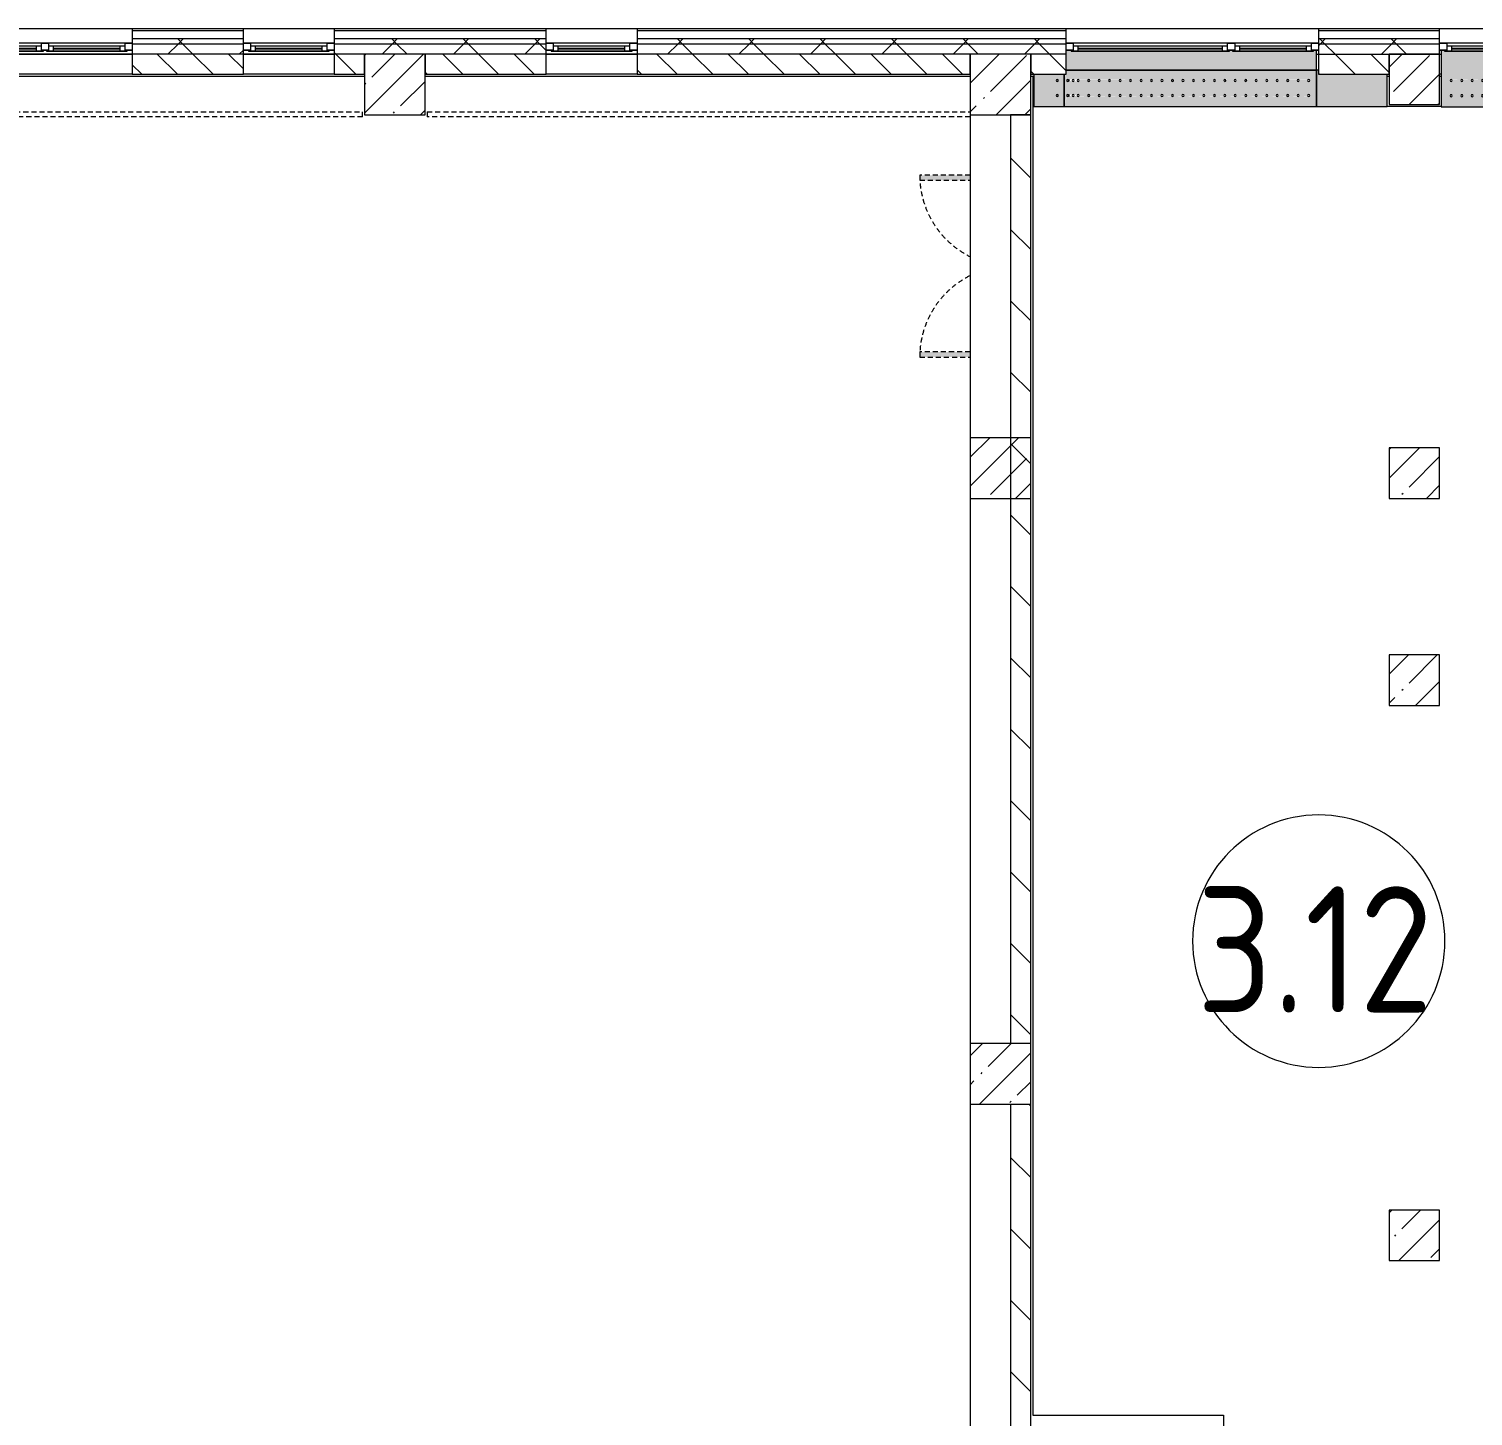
# Model space of a CAD drawing. Header units: millimetres. Extents: x 63482 to 319368, y -8553 to 29000.
# Drawn here: x 191624 to 205931, y 13610 to 27350 of the extents above; entities that cross this region are included whole.
import ezdxf

# ---------------------------------------------------------------- set-up
doc = ezdxf.new("R2010")
doc.units = ezdxf.units.MM
doc.linetypes.add('200_ШТРИХ__ш1_п0_6_', pattern=[80, 50, -30])
for name, color, linetype, lineweight in [('A-AREA-IDEN', 7, 'Continuous', 9), ('A-DETL-MBND', 7, '200_ШТРИХ__ш1_п0_6_', 9), ('A-GLAZ-2', 7, 'Continuous', 5), ('A-WALL', 7, 'Continuous', 9), ('A-WALL-4', 7, 'Continuous', 5), ('I-WALL-2', 7, 'Continuous', 5), ('S-COLS', 7, 'Continuous', 5), ('Знаки', 7, 'Continuous', 5)]:
    doc.layers.add(name, color=color, linetype=linetype, lineweight=lineweight)
doc.layers.add('A-FLOR-2', color=7, linetype='Continuous', lineweight=5, true_color=0xaaaaaa)
doc.layers.add('Знаки-2', color=7, linetype='Continuous', lineweight=5, true_color=0xd7cfbf)
doc.styles.add('GOST Common_3', font='GOST_Common.ttf', dxfattribs={"width": 0.9, "height": 1250})
pattern_1 = [(45, (134788.6, 0), (-285.1231, 285.1231), []), (45, (135073.7, 0), (-285.1231, 285.1231), [504.031, -100.806, 16.764, -84.042])]
pattern_2 = [(45, (134788.6, 0), (-353.5534, 353.5534), []), (135, (134788.6, 0), (-353.5534, -353.5534), [])]

# ---------------------------------------------------------------- blocks, each defined once
blk = doc.blocks.new('BSC_Колонна _Прямоугольная - 600х600-V56-Общий план 3 этажа с размещением фрагментов 3_1-3_8')
at = {"layer": 'S-COLS'}
h = blk.add_hatch(dxfattribs=at)
h.set_pattern_fill('FP_47', color=256, style=0, pattern_type=2)
h.set_pattern_definition([(45, (-66460, -17000), (-285.1231, 285.1231), []), (45, (-66174.88, -17000), (-285.1231, 285.1231), [504.031, -100.806, 16.764, -84.042])])
h.paths.add_polyline_path([(-300, -300), (300, -300), (300, 300), (-300, 300)])
for p, q in [((300, 300), (-300, 300)), ((-300, 300), (-300, -300)), ((300, -300), (300, 300)), ((-300, -300), (300, -300))]:
    blk.add_line(p, q, dxfattribs=at)
blk = doc.blocks.new('BSC_Колонна _Прямоугольная - 500х500-V76-Общий план 3 этажа с размещением фрагментов 3_1-3_8')
at = {"layer": 'S-COLS'}
h = blk.add_hatch(dxfattribs=at)
h.set_pattern_fill('FP_68', color=256, style=0, pattern_type=2)
h.set_pattern_definition([(45, (-70560, -22950), (-285.1231, 285.1231), []), (45, (-70274.88, -22950), (-285.1231, 285.1231), [504.031, -100.806, 16.764, -84.042])])
h.paths.add_polyline_path([(-250, -250), (250, -250), (250, 250), (-250, 250)])
for p, q in [((250, 250), (-250, 250)), ((-250, 250), (-250, -250)), ((250, -250), (250, 250)), ((-250, -250), (250, -250))]:
    blk.add_line(p, q, dxfattribs=at)
blk = doc.blocks.new('120_Окно_СКБ_2Ст - 120_Окно_СКБ_2Ст 3100х2500 _мал_створка слева_ 2-19089248-Общий план 3 этажа с размещением фрагментов 3_1-3_8')
at = {"layer": 'A-GLAZ-2'}
for p, q in [((-1550, -75), (-1550, -5)), ((-1550, -5), (-1480, -5)), ((1550, -5), (-1550, -5)), ((-1480, -75), (-1550, -75)), ((-1550, -75), (-1500, -75)), ((-1480, -75), (-1500, -75)), ((-1500, -75), (-1500, -85)), ((-1500, -85), (670, -85)), ((670, -85), (-1500, -85)), ((-1480, -5), (-1480, -75)), ((650, -35), (-1480, -35)), ((-1480, -35), (-1480, -75)), ((-1430, -85), (-1430, -35)), ((-1430, -55), (600, -55)), ((600, -65), (-1430, -65)), ((600, -85), (600, -35)), ((650, -75), (650, -5)), ((650, -5), (720, -5)), ((650, -75), (650, -35)), ((720, -75), (650, -75)), ((670, -75), (650, -75)), ((670, -75), (700, -75)), ((670, -85), (670, -75)), ((720, -75), (700, -75)), ((700, -75), (700, -85)), ((700, -85), (1500, -85)), ((1500, -85), (700, -85)), ((720, -5), (720, -75)), ((1480, -35), (720, -35)), ((720, -35), (720, -75)), ((770, -85), (770, -35)), ((770, -55), (1430, -55)), ((1430, -65), (770, -65)), ((1430, -85), (1430, -35)), ((1480, -75), (1480, -5)), ((1480, -5), (1550, -5)), ((1480, -75), (1480, -35)), ((1550, -75), (1480, -75)), ((1500, -75), (1480, -75)), ((1500, -75), (1550, -75)), ((1500, -85), (1500, -75)), ((1550, -5), (1550, -75))]:
    blk.add_line(p, q, dxfattribs=at)
blk = doc.blocks.new('BSC_Колонна _Прямоугольная - 500х500-V101-Общий план 3 этажа с размещением фрагментов 3_1-3_8')
at = {"layer": 'S-COLS'}
h = blk.add_hatch(dxfattribs=at)
h.set_pattern_fill('FP_83', color=256, style=0, pattern_type=2)
h.set_pattern_definition([(45, (-70560, -15400), (-285.1231, 285.1231), []), (45, (-70274.88, -15400), (-285.1231, 285.1231), [504.031, -100.806, 16.764, -84.042])])
h.paths.add_polyline_path([(-250, -250), (250, -250), (250, 250), (-250, 250)])
for p, q in [((250, 250), (-250, 250)), ((-250, 250), (-250, -250)), ((250, -250), (250, 250)), ((-250, -250), (250, -250))]:
    blk.add_line(p, q, dxfattribs=at)
blk = doc.blocks.new('110_Дверь_СКБ_2Ст - Д-10 1800x2100h_Актовый зал EI30-32403870-Общий план 3 этажа с размещением фрагментов 3_1-3_8')
at = {"layer": 'A-DETL-MBND'}
for points in [[(-887.5, 500), (-837.5, 500), (-837.5, 1000), (-887.5, 1000)], [(862.5, 1000), (862.5, 500), (912.5, 500), (912.5, 1000)]]:
    blk.add_hatch(color=256, dxfattribs=at).paths.add_polyline_path(points)
for p, q in [((-887.5, 1000), (-887.5, 500)), ((-837.5, 1000), (-887.5, 1000)), ((-837.5, 500), (-837.5, 1000)), ((912.5, 1000), (862.5, 1000)), ((862.5, 1000), (862.5, 500)), ((912.5, 500), (912.5, 1000))]:
    blk.add_line(p, q, dxfattribs=at)
for centre, start, end in [((-887.5, 100), 26.74452, 90), ((912.5, 100), 90, 153.25548)]:
    blk.add_arc(centre, 900, start, end, dxfattribs=at)
blk = doc.blocks.new('BSC_Колонна _Прямоугольная - 500х500-V133-Общий план 3 этажа с размещением фрагментов 3_1-3_8')
at = {"layer": 'S-COLS'}
h = blk.add_hatch(dxfattribs=at)
h.set_pattern_fill('FP_90', color=256, style=0, pattern_type=2)
h.set_pattern_definition([(45, (-70560, -20900), (-285.1231, 285.1231), []), (45, (-70274.88, -20900), (-285.1231, 285.1231), [504.031, -100.806, 16.764, -84.042])])
h.paths.add_polyline_path([(-250, -250), (250, -250), (250, 250), (-250, 250)])
for p, q in [((250, 250), (-250, 250)), ((-250, 250), (-250, -250)), ((250, -250), (250, 250)), ((-250, -250), (250, -250))]:
    blk.add_line(p, q, dxfattribs=at)
blk = doc.blocks.new('120_Окно_СКБ_1Ст - 120_Окно_СКБ_1Ст 900х2500_h_-19906774-Общий план 3 этажа с размещением фрагментов 3_1-3_8')
at = {"layer": 'A-GLAZ-2'}
for p, q in [((-450, -75), (-450, -5)), ((-450, -5), (-380, -5)), ((450, -5), (-450, -5)), ((-380, -75), (-450, -75)), ((-450, -75), (-400, -75)), ((-380, -75), (-400, -75)), ((-400, -75), (-400, -85)), ((-400, -85), (400, -85)), ((400, -85), (-400, -85)), ((-380, -5), (-380, -75)), ((380, -35), (-380, -35)), ((-380, -35), (-380, -75)), ((-330, -85), (-330, -35)), ((-330, -55), (330, -55)), ((330, -65), (-330, -65)), ((330, -85), (330, -35)), ((380, -75), (380, -5)), ((380, -5), (450, -5)), ((380, -75), (380, -35)), ((450, -75), (380, -75)), ((400, -75), (380, -75)), ((400, -75), (450, -75)), ((400, -85), (400, -75)), ((450, -5), (450, -75))]:
    blk.add_line(p, q, dxfattribs=at)
blk = doc.blocks.new('120_Окно_СКБ_2Ст - 120_Окно_СКБ_2Ст 2500х2500 _мал створка справа_-23206729-Общий план 3 этажа с размещением фрагментов 3_1-3_8')
at = {"layer": 'A-GLAZ-2'}
for p, q in [((-1250, -75), (-1250, -5)), ((-1250, -5), (-1180, -5)), ((1250, -5), (-1250, -5)), ((-1180, -75), (-1250, -75)), ((-1250, -75), (-1200, -75)), ((-1180, -75), (-1200, -75)), ((-1200, -75), (-1200, -85)), ((-1200, -85), (370, -85)), ((370, -85), (-1200, -85)), ((-1180, -5), (-1180, -75)), ((350, -35), (-1180, -35)), ((-1180, -35), (-1180, -75)), ((-1130, -85), (-1130, -35)), ((-1130, -55), (300, -55)), ((300, -65), (-1130, -65)), ((300, -85), (300, -35)), ((350, -75), (350, -5)), ((350, -5), (420, -5)), ((350, -75), (350, -35)), ((420, -75), (350, -75)), ((370, -75), (350, -75)), ((370, -75), (400, -75)), ((370, -85), (370, -75)), ((420, -75), (400, -75)), ((400, -75), (400, -85)), ((400, -85), (1200, -85)), ((1200, -85), (400, -85)), ((420, -5), (420, -75)), ((1180, -35), (420, -35)), ((420, -35), (420, -75)), ((470, -85), (470, -35)), ((470, -55), (1130, -55)), ((1130, -65), (470, -65)), ((1130, -85), (1130, -35)), ((1180, -75), (1180, -5)), ((1180, -5), (1250, -5)), ((1180, -75), (1180, -35)), ((1250, -75), (1180, -75)), ((1200, -75), (1180, -75)), ((1200, -75), (1250, -75)), ((1200, -85), (1200, -75)), ((1250, -5), (1250, -75))]:
    blk.add_line(p, q, dxfattribs=at)
blk = doc.blocks.new('120_Окно_СКБ_2Ст - 120_Окно_СКБ_2Ст 2100х2400 _мал створка справа_-19092174-Общий план 3 этажа с размещением фрагментов 3_1-3_8')
at = {"layer": 'A-GLAZ-2'}
for p, q in [((-1050, -75), (-1050, -5)), ((-1050, -5), (-980, -5)), ((1050, -5), (-1050, -5)), ((-980, -75), (-1050, -75)), ((-1050, -75), (-1000, -75)), ((-980, -75), (-1000, -75)), ((-1000, -75), (-1000, -85)), ((-1000, -85), (170, -85)), ((170, -85), (-1000, -85)), ((-980, -5), (-980, -75)), ((150, -35), (-980, -35)), ((-980, -35), (-980, -75)), ((-930, -85), (-930, -35)), ((-930, -55), (100, -55)), ((100, -65), (-930, -65)), ((100, -85), (100, -35)), ((150, -75), (150, -5)), ((150, -5), (220, -5)), ((150, -75), (150, -35)), ((220, -75), (150, -75)), ((170, -75), (150, -75)), ((170, -75), (200, -75)), ((170, -85), (170, -75)), ((220, -75), (200, -75)), ((200, -75), (200, -85)), ((200, -85), (1000, -85)), ((1000, -85), (200, -85)), ((220, -5), (220, -75)), ((980, -35), (220, -35)), ((220, -35), (220, -75)), ((270, -85), (270, -35)), ((270, -55), (930, -55)), ((930, -65), (270, -65)), ((930, -85), (930, -35)), ((980, -75), (980, -5)), ((980, -5), (1050, -5)), ((980, -75), (980, -35)), ((1050, -75), (980, -75)), ((1000, -75), (980, -75)), ((1000, -75), (1050, -75)), ((1000, -85), (1000, -75)), ((1050, -5), (1050, -75))]:
    blk.add_line(p, q, dxfattribs=at)
blk = doc.blocks.new('Зашивка радиатора_ с перфорацией М5 - Зашивка радиатора_ с перфорацией М5-V249-Общий план 3 этажа с размещением фрагментов 3_1-3_8')
at = {"layer": 'Знаки-2'}
h = blk.add_hatch(color=256, dxfattribs=at)
h.paths.add_polyline_path([(28, 180), (-310, 180), (-310, -380), (-285, -380), (-281, -372), (515, -372), (515, -380), (545, -380), (545, -372), (1715, -372), (1715, -380), (1750, -380), (1750, 180), (528, 180)])
h.paths.add_polyline_path([(301, 80), (1659, 75), (1659, 65), (1650, 60), (1641, 65), (1641, 75), (1645, 78), (1555, 75), (1555, 65), (1546, 60), (1538, 65), (1538, 75), (1541, 78), (1451, 75), (1451, 65), (1442, 60), (1434, 65), (1434, 75), (1437, 78), (1347, 75), (1347, 65), (1339, 60), (1330, 65), (1330, 75), (1334, 78), (1244, 75), (1244, 65), (1235, 60), (1226, 65), (1226, 75), (1230, 78), (1140, 75), (1140, 65), (1131, 60), (1123, 65), (1123, 75), (1126, 78), (1036, 75), (1036, 65), (1027, 60), (1019, 65), (1019, 75), (1022, 78), (932, 75), (932, 65), (924, 60), (915, 65), (915, 75), (919, 78), (829, 75), (829, 65), (820, 60), (811, 65), (811, 75), (815, 78), (725, 75), (725, 65), (716, 60), (708, 65), (708, 75), (711, 78), (621, 75), (621, 65), (612, 60), (604, 65), (604, 75), (607, 78), (517, 75), (517, 65), (509, 60), (500, 65), (500, 75), (504, 78), (414, 75), (414, 65), (403, 60), (396, 65), (396, 75), (400, 78), (310, 75), (310, 65), (301, 60), (293, 65), (293, 75), (296, 78), (206, 75), (206, 65), (197, 60), (189, 65), (189, 75), (192, 78), (102, 75), (102, 65), (94, 60), (85, 65), (85, 75), (89, 78), (-1, 75), (-1, 65), (-10, 60), (-19, 65), (-19, 75), (-15, 78), (-105, 75), (-105, 65), (-114, 60), (-122, 65), (-122, 75), (-119, 78), (-209, 75), (-209, 65), (-218, 60), (-226, 65), (-226, 75), (-218, 80), (-215, 79), (278, 80)])
h.paths.add_polyline_path([(612, -70), (621, -75), (621, -85), (617, -89), (708, -85), (708, -75), (716, -70), (725, -75), (725, -85), (721, -89), (811, -85), (811, -75), (820, -70), (829, -75), (829, -85), (825, -89), (915, -85), (915, -75), (924, -70), (932, -75), (932, -85), (929, -89), (1019, -85), (1019, -75), (1028, -70), (1036, -75), (1036, -85), (1032, -89), (1123, -85), (1123, -75), (1131, -70), (1140, -75), (1140, -85), (1136, -89), (1226, -85), (1226, -75), (1235, -70), (1244, -75), (1244, -85), (1240, -89), (1330, -85), (1330, -75), (1339, -70), (1347, -75), (1347, -85), (1344, -89), (1434, -85), (1434, -75), (1442, -70), (1451, -75), (1451, -85), (1447, -89), (1538, -85), (1538, -75), (1546, -70), (1555, -75), (1555, -85), (1551, -89), (1641, -85), (1641, -75), (1650, -70), (1659, -75), (1659, -85), (1650, -90), (1647, -90), (-226, -85), (-226, -75), (-218, -70), (-209, -75), (-209, -85), (-213, -89), (-122, -85), (-122, -75), (-114, -70), (-105, -75), (-105, -85), (-109, -89), (-19, -85), (-19, -75), (-10, -70), (-1, -75), (-1, -85), (-5, -89), (85, -85), (85, -75), (94, -70), (102, -75), (102, -85), (99, -89), (189, -85), (189, -75), (197, -70), (206, -75), (206, -85), (202, -89), (293, -85), (293, -75), (301, -70), (310, -75), (310, -85), (306, -89), (396, -85), (396, -75), (405, -70), (414, -75), (414, -85), (410, -89), (500, -85), (500, -75), (509, -70), (517, -75), (517, -85), (514, -89), (604, -85), (604, -75), (610, -71)])
at = {"layer": 'Знаки'}
for p, q in [((1750, 180), (-310, 180)), ((-310, 180), (-310, -380)), ((1750, -380), (1750, 180)), ((-310, -380), (-285, -380)), ((515, -380), (545, -380)), ((1715, -380), (1750, -380))]:
    blk.add_line(p, q, dxfattribs=at)
for centre, start, end in [((-218, 70), 0, 180), ((-218, 70), 180, 360), ((-114, 70), 0, 180), ((-114, 70), 180, 360), ((-10, 70), 0, 180), ((-10, 70), 180, 360), ((94, 70), 0, 180), ((94, 70), 180, 360), ((197, 70), 0, 180), ((197, 70), 180, 360), ((301, 70), 0, 180), ((301, 70), 180, 360), ((405, 70), 0, 180), ((405, 70), 180, 360), ((509, 70), 0, 180), ((509, 70), 180, 360), ((612, 70), 0, 180), ((612, 70), 180, 360), ((716, 70), 0, 180), ((716, 70), 180, 360), ((820, 70), 0, 180), ((820, 70), 180, 360), ((924, 70), 0, 180), ((924, 70), 180, 360), ((1027, 70), 0, 180), ((1027, 70), 180, 360), ((1131, 70), 0, 180), ((1131, 70), 180, 360), ((1235, 70), 0, 180), ((1235, 70), 180, 360), ((1339, 70), 0, 180), ((1339, 70), 180, 360), ((1442, 70), 0, 180), ((1442, 70), 180, 360), ((1546, 70), 0, 180), ((1546, 70), 180, 360), ((1650, 70), 0, 180), ((1650, 70), 180, 360), ((-218, -80), 0, 180), ((-218, -80), 180, 360), ((-114, -80), 0, 180), ((-114, -80), 180, 360), ((-10, -80), 0, 180), ((-10, -80), 180, 360), ((94, -80), 0, 180), ((94, -80), 180, 360), ((197, -80), 360, 180), ((197, -80), 180, 360), ((301, -80), 0, 180), ((301, -80), 180, 360), ((405, -80), 0, 180), ((405, -80), 180, 360), ((509, -80), 0, 180), ((509, -80), 180, 360), ((612, -80), 0, 180), ((612, -80), 180, 360), ((716, -80), 360, 180), ((716, -80), 180, 360), ((820, -80), 0, 180), ((820, -80), 180, 360), ((924, -80), 0, 180), ((924, -80), 180, 360), ((1027, -80), 0, 180), ((1027, -80), 180, 360), ((1131, -80), 0, 180), ((1131, -80), 180, 360), ((1235, -80), 360, 180), ((1235, -80), 180, 360), ((1339, -80), 0, 180), ((1339, -80), 180, 360), ((1442, -80), 0, 180), ((1442, -80), 180, 360), ((1546, -80), 0, 180), ((1546, -80), 180, 360), ((1650, -80), 0, 180), ((1650, -80), 180, 360)]:
    blk.add_arc(centre, 10, start, end, dxfattribs=at)
blk = doc.blocks.new('Зашивка радиатора_ с перфорацией М4 - Зашивка радиатора_ с перфорацией М10-31470390-Общий план 3 этажа с размещением фрагментов 3_1-3_8')
at = {"layer": 'Знаки-2'}
h = blk.add_hatch(color=256, dxfattribs=at)
h.paths.add_polyline_path([(2070, 180), (2036, 60), (2031, 60), (1921, 65), (1921, 75), (1925, 78), (1835, 75), (1835, 65), (1826, 60), (1818, 65), (1818, 75), (1821, 78), (1731, 75), (1731, 65), (1722, 60), (1714, 65), (1714, 75), (1717, 78), (1627, 75), (1627, 65), (1619, 60), (1610, 65), (1610, 75), (1613, 78), (1524, 75), (1524, 65), (1515, 60), (1506, 65), (1506, 75), (1510, 78), (1420, 75), (1420, 65), (1411, 60), (1403, 65), (1403, 75), (1406, 78), (1316, 75), (1316, 65), (1307, 60), (1299, 65), (1299, 75), (1302, 78), (1212, 75), (1212, 65), (1204, 60), (1195, 65), (1195, 75), (1199, 78), (1109, 75), (1109, 65), (1100, 60), (1091, 65), (1091, 75), (1095, 78), (1005, 75), (1005, 65), (996, 60), (988, 65), (988, 75), (991, 78), (901, 75), (901, 65), (892, 60), (884, 65), (884, 75), (887, 78), (797, 75), (797, 65), (789, 60), (780, 65), (780, 75), (784, 78), (694, 75), (694, 65), (685, 60), (676, 65), (676, 75), (680, 78), (590, 75), (590, 65), (581, 60), (573, 65), (573, 75), (576, 78), (486, 75), (486, 65), (477, 60), (469, 65), (469, 75), (472, 78), (382, 75), (382, 65), (374, 60), (365, 65), (365, 75), (363, 78), (279, 75), (279, 65), (270, 60), (261, 65), (261, 75), (265, 78), (175, 75), (175, 65), (166, 60), (158, 65), (158, 75), (161, 78), (71, 75), (71, 65), (62, 60), (54, 65), (54, 75), (57, 78), (-33, 75), (-33, 65), (-41, 60), (-50, 65), (-50, 75), (-46, 78), (-136, 75), (-137, 63), (-145, 60), (-154, 65), (-154, 75), (-150, 78), (-240, 75), (-240, 65), (-249, 60), (-257, 65), (-257, 75), (-254, 78), (-344, 75), (-344, 65), (-353, 60), (-361, 65), (-361, 75), (-353, 80), (-350, 79), (2042, 75), (2043, 72), (2053, 110)])
h.paths.add_polyline_path([(-430, 180), (-430, -180), (2050, -175), (2055, -140), (2059, -140), (2041, -87), (2031, -90), (-361, -85), (-361, -75), (-353, -70), (-344, -75), (-344, -85), (-348, -89), (-257, -85), (-257, -75), (-249, -70), (-240, -75), (-240, -85), (-244, -89), (-154, -85), (-154, -75), (-145, -70), (-136, -75), (-137, -87), (-137, -89), (-50, -85), (-50, -75), (-41, -70), (-33, -75), (-33, -85), (-36, -89), (54, -85), (54, -75), (62, -70), (71, -75), (71, -85), (67, -89), (158, -85), (158, -75), (166, -70), (175, -75), (175, -85), (171, -89), (261, -85), (261, -75), (270, -70), (279, -75), (279, -85), (275, -89), (365, -85), (365, -75), (374, -70), (382, -75), (382, -85), (379, -89), (469, -85), (469, -75), (477, -70), (486, -75), (486, -85), (482, -89), (573, -85), (573, -75), (581, -70), (590, -75), (590, -85), (586, -89), (676, -85), (676, -75), (685, -70), (694, -75), (694, -85), (690, -89), (780, -85), (780, -75), (789, -70), (797, -75), (797, -85), (794, -89), (884, -85), (884, -75), (892, -70), (901, -75), (901, -85), (897, -89), (988, -85), (988, -75), (996, -70), (1005, -75), (1005, -85), (1001, -89), (1091, -85), (1091, -75), (1100, -70), (1109, -75), (1109, -85), (1113, -89), (1195, -85), (1195, -75), (1204, -70), (1212, -75), (1212, -85), (1209, -89), (1299, -85), (1299, -75), (1307, -70), (1316, -75), (1316, -85), (1312, -89), (1403, -85), (1403, -75), (1411, -70), (1420, -75), (1420, -85), (1416, -89), (1506, -85), (1506, -75), (1515, -70), (1524, -75), (1524, -85), (1520, -89), (1610, -85), (1610, -75), (1619, -70), (1627, -75), (1627, -85), (1624, -89), (1714, -85), (1714, -75), (1722, -70), (1731, -75), (1731, -85), (1727, -89), (1818, -85), (1818, -75), (1826, -70), (1835, -75), (1835, -85), (1831, -89), (1921, -85), (1921, -75), (1930, -70), (1933, -71), (2042, -75), (2050, -103), (2060, -140), (2070, -140), (2070, 180), (-387, 180)])
h.paths.add_polyline_path([(2130, 77), (2130, 63), (2145, 63), (2147, 72)])
h.paths.add_polyline_path([(2130, -73), (2130, -87), (2145, -87), (2147, -78)])
blk.add_hatch(color=256, dxfattribs=at).paths.add_polyline_path([(-137, -180), (-430, -186), (-430, -380), (-400, -380), (-400, -370), (400, -370), (400, -380), (430, -380), (430, -370), (2000, -370), (2000, -380), (2050, -380), (2050, -180), (113, -180)])
at = {"layer": 'Знаки'}
for p, q in [((2070, 180), (-430, 180)), ((-430, 180), (-430, -180)), ((2070, -140), (2070, 180)), ((-430, -180), (-430, -380)), ((2050, -180), (-430, -180)), ((-430, -180), (2050, -180)), ((-430, -380), (-400, -380)), ((400, -380), (430, -380)), ((2000, -380), (2050, -380))]:
    blk.add_line(p, q, dxfattribs=at)
for centre, start, end in [((-353, 70), 0, 180), ((-353, 70), 180, 360), ((-249, 70), 0, 180), ((-249, 70), 180, 360), ((-145, 70), 0, 180), ((-145, 70), 180, 360), ((-41, 70), 0, 180), ((-41, 70), 180, 360), ((62, 70), 0, 180), ((62, 70), 180, 360), ((166, 70), 0, 180), ((166, 70), 180, 360), ((270, 70), 0, 180), ((270, 70), 180, 360), ((374, 70), 0, 180), ((374, 70), 180, 360), ((477, 70), 0, 180), ((477, 70), 180, 360), ((581, 70), 0, 180), ((581, 70), 180, 360), ((685, 70), 0, 180), ((685, 70), 180, 360), ((789, 70), 0, 180), ((789, 70), 180, 360), ((892, 70), 0, 180), ((892, 70), 180, 360), ((996, 70), 0, 180), ((996, 70), 180, 360), ((1100, 70), 0, 180), ((1100, 70), 180, 360), ((1204, 70), 0, 180), ((1204, 70), 180, 360), ((1307, 70), 0, 180), ((1307, 70), 180, 360), ((1411, 70), 0, 180), ((1411, 70), 180, 360), ((1515, 70), 0, 180), ((1515, 70), 180, 360), ((1619, 70), 0, 180), ((1619, 70), 180, 360), ((1722, 70), 0, 180), ((1722, 70), 180, 360), ((1826, 70), 0, 180), ((1826, 70), 180, 360), ((1930, 70), 0, 180), ((1930, 70), 180, 360), ((1981, 70), 0, 180), ((1981, 70), 180, 360), ((2034, 70), 0, 180), ((2034, 70), 180, 360), ((2137, 70), 0, 180), ((2137, 70), 180, 360), ((-353, -80), 0, 180), ((-353, -80), 180, 360), ((-249, -80), 0, 180), ((-249, -80), 180, 360), ((-145, -80), 0, 180), ((-145, -80), 180, 360), ((-41, -80), 0, 180), ((-41, -80), 180, 360), ((62, -80), 0, 180), ((62, -80), 180, 360), ((166, -80), 0, 180), ((166, -80), 180, 360), ((270, -80), 360, 180), ((270, -80), 180, 360), ((374, -80), 0, 180), ((374, -80), 180, 360), ((477, -80), 360, 180), ((477, -80), 180, 360), ((581, -80), 0, 180), ((581, -80), 180, 360), ((685, -80), 0, 180), ((685, -80), 180, 360), ((789, -80), 0, 180), ((789, -80), 180, 360), ((892, -80), 0, 180), ((892, -80), 180, 360), ((996, -80), 360, 180), ((996, -80), 180, 360), ((1100, -80), 0, 180), ((1100, -80), 180, 360), ((1204, -80), 0, 180), ((1204, -80), 180, 360), ((1307, -80), 0, 180), ((1307, -80), 180, 360), ((1411, -80), 0, 180), ((1411, -80), 180, 360), ((1515, -80), 0, 180), ((1515, -80), 180, 360), ((1619, -80), 0, 180), ((1619, -80), 180, 360), ((1722, -80), 0, 180), ((1722, -80), 180, 360), ((1826, -80), 0, 180), ((1826, -80), 180, 360), ((1930, -80), 0, 180), ((1930, -80), 180, 360), ((1981, -80), 0, 180), ((1981, -80), 180, 360), ((2034, -80), 0, 180), ((2034, -80), 180, 360), ((2137, -80), 0, 180), ((2137, -80), 180, 360)]:
    blk.add_arc(centre, 10, start, end, dxfattribs=at)
blk = doc.blocks.new('Зашивка без перфорации М3 - М3_25-31196923-Общий план 3 этажа с размещением фрагментов 3_1-3_8')
at = {"layer": 'Знаки-2'}
blk.add_hatch(color=256, dxfattribs=at).paths.add_polyline_path([(250, 180), (-430, 180), (-430, -140), (250, -140), (250, -180), (270, -180), (270, 180)])
at = {"layer": 'Знаки'}
for p, q in [((270, 180), (-430, 180)), ((-430, 180), (-430, -140)), ((270, -180), (270, 180)), ((250, -180), (270, -180))]:
    blk.add_line(p, q, dxfattribs=at)
blk = doc.blocks.new('Зашивка_ торцевая панель - Зашивка_ торцевая панель-V251-Общий план 3 этажа с размещением фрагментов 3_1-3_8')
at = {"layer": 'Знаки-2'}
h = blk.add_hatch(color=256, dxfattribs=at)
h.paths.add_polyline_path([(-430, -72), (-423, -57), (-413, -59), (-406, -54), (-406, -40), (-424, -45), (-430, -68)])
h.paths.add_polyline_path([(-416, 90), (-406, 94), (-406, 110), (-424, 105), (-427, 110), (-418, 91)])
at = {"layer": 'Знаки'}
for p, q in [((-406, 110), (-406, 91)), ((-406, -40), (-406, -59))]:
    blk.add_line(p, q, dxfattribs=at)
blk = doc.blocks.new('Зашивка без перфорации М3 - М3_2-V296-Общий план 3 этажа с размещением фрагментов 3_1-3_8')
at = {"layer": 'Знаки-2'}
blk.add_hatch(color=256, dxfattribs=at).paths.add_polyline_path([(-430, 180), (-430, -140), (-130, -140), (-130, 180), (-387, 180)])
at = {"layer": 'Знаки'}
for p, q in [((-130, 180), (-430, 180)), ((-430, 180), (-430, -140)), ((-130, -140), (-130, 180))]:
    blk.add_line(p, q, dxfattribs=at)
blk = doc.blocks.new('Марка_Помещения - Номер-25198446-Общий план 3 этажа с размещением фрагментов 3_1-3_8')
at = {"layer": 'A-AREA-IDEN'}
for start, end in [(360, 180), (180, 360)]:
    blk.add_arc((0, 0), 2.5, start, end, dxfattribs=at)

msp = doc.modelspace()

# ---------------------------------------------------------------- hatches: boundary and pattern name
at = {"layer": 'A-WALL-4'}
h = msp.add_hatch(dxfattribs=at)
h.set_pattern_fill('FP_52', color=256, style=0, pattern_type=2)
h.set_pattern_definition(pattern_2)
h.paths.add_polyline_path([(227948.6, 27200), (227998.6, 27200), (227998.6, 27250), (215138.6, 27250), (215138.6, 27200), (226335, 27200)])
h.paths.add_polyline_path([(211138.6, 27200), (212038.6, 27200), (212038.6, 27250), (211138.6, 27250)])
h.paths.add_polyline_path([(207835.7, 27200), (209038.6, 27200), (209038.6, 27250), (207698.6, 27250), (207698.6, 27200)])
h.paths.add_polyline_path([(205335.8, 27200), (205598.6, 27200), (205598.6, 27250), (204398.6, 27250), (204398.6, 27200)])
h.paths.add_polyline_path([(201335.9, 27200), (201898.6, 27200), (201898.6, 27250), (197648.6, 27250), (197648.6, 27200), (200336, 27200)])
h.paths.add_polyline_path([(185336.5, 27200), (185548.6, 27200), (185548.6, 27250), (184448.9, 27250), (184448.9, 27200)])
h.paths.add_polyline_path([(188048.6, 27200), (189548.6, 27200), (189548.6, 27250), (188048.6, 27250)])
h.paths.add_polyline_path([(182448.6, 27200), (183548.9, 27200), (183548.9, 27250), (182448.6, 27250)])
h.paths.add_polyline_path([(192648.6, 27200), (193748.6, 27200), (193748.6, 27250), (192648.6, 27250)])
h.paths.add_polyline_path([(196336.1, 27200), (196748.6, 27200), (196748.6, 27250), (194648.6, 27250), (194648.6, 27200), (195336.2, 27200)])
h.paths.add_polyline_path([(178336.8, 27200), (179348.6, 27200), (179348.6, 27250), (176848.6, 27250), (176848.6, 27200), (176948.6, 27200)])
h = msp.add_hatch(dxfattribs=at)
h.set_pattern_fill('FP_52', color=256, style=0, pattern_type=2)
h.set_pattern_definition(pattern_2)
h.paths.add_polyline_path([(227848.6, 27100), (227948.6, 27100), (227948.6, 27200), (215138.6, 27200), (215138.6, 27100), (226335, 27100)])
h.paths.add_polyline_path([(211335.6, 27100), (212038.6, 27100), (212038.6, 27200), (211138.6, 27200), (211138.6, 27100)])
h.paths.add_polyline_path([(208835.7, 27100), (209038.6, 27100), (209038.6, 27200), (207698.6, 27200), (207698.6, 27100), (208335.7, 27100)])
h.paths.add_polyline_path([(201898.6, 27100), (201898.6, 27200), (197648.6, 27200), (197648.6, 27100), (201335.9, 27100)])
h.paths.add_polyline_path([(205598.6, 27100), (205598.6, 27200), (204398.6, 27200), (204398.6, 27100), (205335.8, 27100)])
h.paths.add_polyline_path([(185548.6, 27100), (185548.6, 27200), (184448.9, 27200), (184448.9, 27100), (185336.5, 27100)])
h.paths.add_polyline_path([(194648.6, 27100), (196748.6, 27100), (196748.6, 27200), (194648.6, 27200)])
h.paths.add_polyline_path([(188048.6, 27100), (189548.6, 27100), (189548.6, 27200), (188048.6, 27200)])
h.paths.add_polyline_path([(193748.6, 27100), (193748.6, 27200), (192648.6, 27200), (192648.6, 27100), (193336.2, 27100)])
h.paths.add_polyline_path([(183548.9, 27100), (183548.9, 27200), (182448.6, 27200), (182448.6, 27100)])
h.paths.add_polyline_path([(178336.8, 27100), (179348.6, 27100), (179348.6, 27200), (176948.6, 27200), (176948.6, 27100), (177548.6, 27100)])
h = msp.add_hatch(dxfattribs=at)
h.set_pattern_fill('FP_50', color=256, style=0, pattern_type=2)
h.set_pattern_definition([(135, (134788.6, 0), (-176.7767, -176.7767), [])])
h.paths.add_polyline_path([(215138.6, 26900), (215438.6, 26900), (215438.6, 27100), (215138.6, 27100), (215138.6, 26945.5)])
h.paths.add_polyline_path([(215938.6, 26900), (218988.6, 26900), (218988.6, 27100), (215938.6, 27100), (215938.6, 26945.5)])
h.paths.add_polyline_path([(211335.6, 26900), (211538.6, 26900), (211538.6, 27100), (211138.6, 27100), (211138.6, 26900)])
h.paths.add_polyline_path([(204835.8, 26900), (205098.6, 26900), (205098.6, 27100), (204398.6, 27100), (204398.6, 26900)])
h.paths.add_polyline_path([(201835.9, 26900), (201898.6, 26900), (201898.6, 27100), (201548.6, 27100), (201548.6, 26900)])
h.paths.add_polyline_path([(207698.6, 26900), (208328.6, 26900), (208328.6, 27100), (207698.6, 27100), (207698.6, 26945.5)])
h.paths.add_polyline_path([(209038.6, 26900), (209038.6, 27100), (208828.6, 27100), (208828.6, 26900), (208835.7, 26900)])
h.paths.add_polyline_path([(200948.6, 26900), (200948.6, 27100), (197648.6, 27100), (197648.6, 26900), (200336, 26900)])
h.paths.add_polyline_path([(188948.6, 26900), (188948.6, 27100), (188048.6, 27100), (188048.6, 26900)])
h.paths.add_polyline_path([(193748.6, 26900), (193748.6, 27100), (192648.6, 27100), (192648.6, 26900)])
h.paths.add_polyline_path([(196748.6, 26900), (196748.6, 27100), (195548.6, 27100), (195548.6, 26900)])
h.paths.add_polyline_path([(194648.6, 26900), (194948.6, 26900), (194948.6, 27100), (194648.6, 27100), (194648.6, 26945.5)])
h.paths.add_polyline_path([(182948.6, 26900), (182948.6, 27100), (182448.6, 27100), (182448.6, 26900)])
h.paths.add_polyline_path([(184448.9, 26900), (185548.6, 26900), (185548.6, 27100), (184448.9, 27100), (184448.9, 26945.5)])
h.paths.add_polyline_path([(179348.6, 26900), (179348.6, 27100), (177548.6, 27100), (177548.6, 26900), (178336.8, 26900)])
at = {"layer": 'I-WALL-2'}
h = msp.add_hatch(dxfattribs=at)
h.set_pattern_fill('FP_51', color=256, style=0, pattern_type=2)
h.set_pattern_definition([(135, (134788.6, 0), (-353.5534, -353.5534), [])])
h.paths.add_polyline_path([(201348.6, 12320), (201548.6, 12320), (201548.6, 16700), (201348.6, 16700), (201348.6, 12746.2)])
h.paths.add_polyline_path([(201548.6, 17300), (201548.6, 26500), (201348.6, 26500), (201348.6, 17300)])
at = {"layer": 'S-COLS'}
h = msp.add_hatch(dxfattribs=at)
h.set_pattern_fill('FP_48', color=256, style=0, pattern_type=2)
h.set_pattern_definition(pattern_1)
h.paths.add_polyline_path([(194948.6, 26500), (195548.6, 26500), (195548.6, 27100), (194948.6, 27100), (194948.6, 26900)])
h = msp.add_hatch(dxfattribs=at)
h.set_pattern_fill('FP_48', color=256, style=0, pattern_type=2)
h.set_pattern_definition(pattern_1)
h.paths.add_polyline_path([(201548.6, 26500), (201548.6, 27100), (200948.6, 27100), (200948.6, 26500), (201348.6, 26500)])
h = msp.add_hatch(dxfattribs=at)
h.set_pattern_fill('FP_48', color=256, style=0, pattern_type=2)
h.set_pattern_definition(pattern_1)
h.paths.add_polyline_path([(205598.6, 26600), (205598.6, 27100), (205098.6, 27100), (205098.6, 26600), (205335.8, 26600)])
h = msp.add_hatch(dxfattribs=at)
h.set_pattern_fill('FP_48', color=256, style=0, pattern_type=2)
h.set_pattern_definition(pattern_1)
h.paths.add_polyline_path([(201548.6, 22700), (201548.6, 23300), (200948.6, 23300), (200948.6, 22700)])

# ---------------------------------------------------------------- linework, layer by layer
at = {"layer": 'A-DETL-MBND'}
for p, q in [((189568.6, 26529), (194928.6, 26529)), ((194928.6, 26479), (189568.6, 26479)), ((194928.6, 26479), (194928.6, 26529)), ((195569.6, 26529), (195569.6, 26479)), ((195569.6, 26529), (200948.6, 26529)), ((200948.6, 26479), (195569.6, 26479))]:
    msp.add_line(p, q, dxfattribs=at)
at = {"layer": 'A-FLOR-2'}
for p, q in [((201568.6, 26880), (201568.6, 13620)), ((200948.6, 26500), (200948.6, 23300)), ((205613.9, 26580), (205078.6, 26580)), ((200948.6, 22700), (200948.6, 17300)), ((200948.6, 16700), (200948.6, 12300)), ((201568.6, 13620), (203458.6, 13620)), ((203458.6, 13620), (203458.6, 11900))]:
    msp.add_line(p, q, dxfattribs=at)
at = {"layer": 'A-WALL'}
for p, q in [((193748.6, 27330), (192648.6, 27330)), ((196748.6, 27330), (194648.6, 27330)), ((201898.6, 27330), (197648.6, 27330)), ((205598.6, 27330), (204398.6, 27330)), ((193748.6, 27250), (192648.6, 27250)), ((193748.6, 27200), (192648.6, 27200)), ((196748.6, 27250), (194648.6, 27250)), ((196748.6, 27200), (194648.6, 27200)), ((201898.6, 27250), (197648.6, 27250)), ((201898.6, 27200), (197648.6, 27200)), ((205598.6, 27250), (204398.6, 27250)), ((205598.6, 27200), (204398.6, 27200))]:
    msp.add_line(p, q, dxfattribs=at)
at = {"layer": 'A-WALL-4'}
for p, q in [((211138.6, 27350), (184448.9, 27350)), ((192648.6, 27350), (192648.6, 26900)), ((193748.6, 26900), (193748.6, 27350)), ((194648.6, 27350), (194648.6, 26900)), ((196748.6, 26900), (196748.6, 27350)), ((197648.6, 27350), (197648.6, 26900)), ((201898.6, 26900), (201898.6, 27350)), ((204398.6, 27350), (204398.6, 26900)), ((205598.6, 27100), (205598.6, 27350)), ((201898.6, 27100), (177548.6, 27100)), ((194948.6, 26900), (194948.6, 27100)), ((195548.6, 27100), (195548.6, 26900)), ((200948.6, 26900), (200948.6, 27100)), ((201548.6, 27100), (201548.6, 26900)), ((204378.6, 27100), (205613.9, 27100)), ((205098.6, 26900), (205098.6, 27100)), ((192648.6, 26900), (193748.6, 26900)), ((194648.6, 26900), (194948.6, 26900)), ((195548.6, 26900), (196748.6, 26900)), ((197648.6, 26900), (200948.6, 26900)), ((201548.6, 26900), (201898.6, 26900)), ((204398.6, 26900), (205098.6, 26900))]:
    msp.add_line(p, q, dxfattribs=at)
at = {"layer": 'I-WALL-2'}
for p, q in [((189548.6, 27100), (192648.6, 27100)), ((193748.6, 27100), (194648.6, 27100)), ((196748.6, 27100), (197648.6, 27100)), ((204378.6, 27100), (204398.6, 27100)), ((205598.6, 27100), (205613.9, 27100)), ((192648.6, 26900), (189548.6, 26900)), ((194648.6, 26900), (193748.6, 26900)), ((197648.6, 26900), (196748.6, 26900)), ((205613.9, 26900), (205598.6, 26900)), ((194948.6, 26880), (189548.6, 26880)), ((200948.6, 26880), (195548.6, 26880)), ((201578.3, 26880), (201548.6, 26880)), ((205098.6, 26880), (205078.6, 26880)), ((205613.9, 26880), (205598.6, 26880)), ((201348.6, 26500), (201348.6, 17300)), ((201548.6, 26500), (201348.6, 26500)), ((201548.6, 17300), (201548.6, 26500)), ((201348.6, 16700), (201348.6, 12320)), ((201548.6, 12320), (201548.6, 16700))]:
    msp.add_line(p, q, dxfattribs=at)
at = {"layer": 'S-COLS'}
for p, q in [((195548.6, 27100), (194948.6, 27100)), ((194948.6, 27100), (194948.6, 26900)), ((195548.6, 26900), (195548.6, 27100)), ((201548.6, 27100), (200948.6, 27100)), ((200948.6, 27100), (200948.6, 26900)), ((201548.6, 26900), (201548.6, 27100)), ((205598.6, 27100), (205098.6, 27100)), ((205098.6, 27100), (205098.6, 26900)), ((205598.6, 26600), (205598.6, 27100)), ((194948.6, 26900), (194948.6, 26500)), ((195548.6, 26500), (195548.6, 26900)), ((200948.6, 26900), (200948.6, 26500)), ((201548.6, 26500), (201548.6, 26900)), ((205098.6, 26900), (205098.6, 26600)), ((194948.6, 26500), (195548.6, 26500)), ((200948.6, 26500), (201348.6, 26500)), ((201348.6, 26500), (201548.6, 26500)), ((205098.6, 26600), (205598.6, 26600)), ((201548.6, 23300), (200948.6, 23300)), ((200948.6, 23300), (200948.6, 22700)), ((201548.6, 22700), (201548.6, 23300)), ((200948.6, 22700), (201548.6, 22700))]:
    msp.add_line(p, q, dxfattribs=at)

# ---------------------------------------------------------------- block references
at = {"layer": 'A-AREA-IDEN', "xscale": 499.9999999999995, "yscale": 499.9999999999995, "zscale": 499.9999999999995}
msp.add_blockref('Марка_Помещения - Номер-25198446-Общий план 3 этажа с размещением фрагментов 3_1-3_8', (204401.4, 18314.5), dxfattribs=at)
at = {"layer": 'A-DETL-MBND', "rotation": 89.9999999999999}
msp.add_blockref('110_Дверь_СКБ_2Ст - Д-10 1800x2100h_Актовый зал EI30-32403870-Общий план 3 этажа с размещением фрагментов 3_1-3_8', (201448.6, 24987.5), dxfattribs=at)
at = {"layer": 'A-GLAZ-2'}
for name, p in [('120_Окно_СКБ_2Ст - 120_Окно_СКБ_2Ст 3100х2500 _мал_створка слева_ 2-19089248-Общий план 3 этажа с размещением фрагментов 3_1-3_8', (191098.6, 27215)), ('120_Окно_СКБ_1Ст - 120_Окно_СКБ_1Ст 900х2500_h_-19906774-Общий план 3 этажа с размещением фрагментов 3_1-3_8', (194198.6, 27215)), ('120_Окно_СКБ_1Ст - 120_Окно_СКБ_1Ст 900х2500_h_-19906774-Общий план 3 этажа с размещением фрагментов 3_1-3_8', (197198.6, 27215)), ('120_Окно_СКБ_2Ст - 120_Окно_СКБ_2Ст 2500х2500 _мал створка справа_-23206729-Общий план 3 этажа с размещением фрагментов 3_1-3_8', (203148.6, 27215)), ('120_Окно_СКБ_2Ст - 120_Окно_СКБ_2Ст 2100х2400 _мал створка справа_-19092174-Общий план 3 этажа с размещением фрагментов 3_1-3_8', (206648.6, 27215))]:
    msp.add_blockref(name, p, dxfattribs=at)
at = {"layer": 'S-COLS'}
for name, p in [('BSC_Колонна _Прямоугольная - 500х500-V76-Общий план 3 этажа с размещением фрагментов 3_1-3_8', (205348.6, 22950)), ('BSC_Колонна _Прямоугольная - 500х500-V133-Общий план 3 этажа с размещением фрагментов 3_1-3_8', (205348.6, 20900)), ('BSC_Колонна _Прямоугольная - 600х600-V56-Общий план 3 этажа с размещением фрагментов 3_1-3_8', (201248.6, 17000)), ('BSC_Колонна _Прямоугольная - 500х500-V101-Общий план 3 этажа с размещением фрагментов 3_1-3_8', (205348.6, 15400))]:
    msp.add_blockref(name, p, dxfattribs=at)
at = {"layer": 'Знаки', "rotation": 180}
for name, p in [('Зашивка радиатора_ с перфорацией М4 - Зашивка радиатора_ с перфорацией М10-31470390-Общий план 3 этажа с размещением фрагментов 3_1-3_8', (203948.6, 26759.9)), ('Зашивка радиатора_ с перфорацией М5 - Зашивка радиатора_ с перфорацией М5-V249-Общий план 3 этажа с размещением фрагментов 3_1-3_8', (207363.9, 26758.2)), ('Зашивка без перфорации М3 - М3_2-V296-Общий план 3 этажа с размещением фрагментов 3_1-3_8', (201448.6, 26759.9)), ('Зашивка без перфорации М3 - М3_25-31196923-Общий план 3 этажа с размещением фрагментов 3_1-3_8', (204648.6, 26759.9))]:
    msp.add_blockref(name, p, dxfattribs=at)
at = {"layer": 'Знаки'}
msp.add_blockref('Зашивка_ торцевая панель - Зашивка_ торцевая панель-V251-Общий план 3 этажа с размещением фрагментов 3_1-3_8', (202330.4, 26740), dxfattribs=at)

# ---------------------------------------------------------------- texts
at = {"layer": 'A-AREA-IDEN', "insert": (203192, 18857.3), "char_height": 1250, "width": 3030.379, "attachment_point": 1, "style": 'GOST Common_3'}
msp.add_mtext('3.12', dxfattribs=at)

doc.saveas('drawing.dxf')
